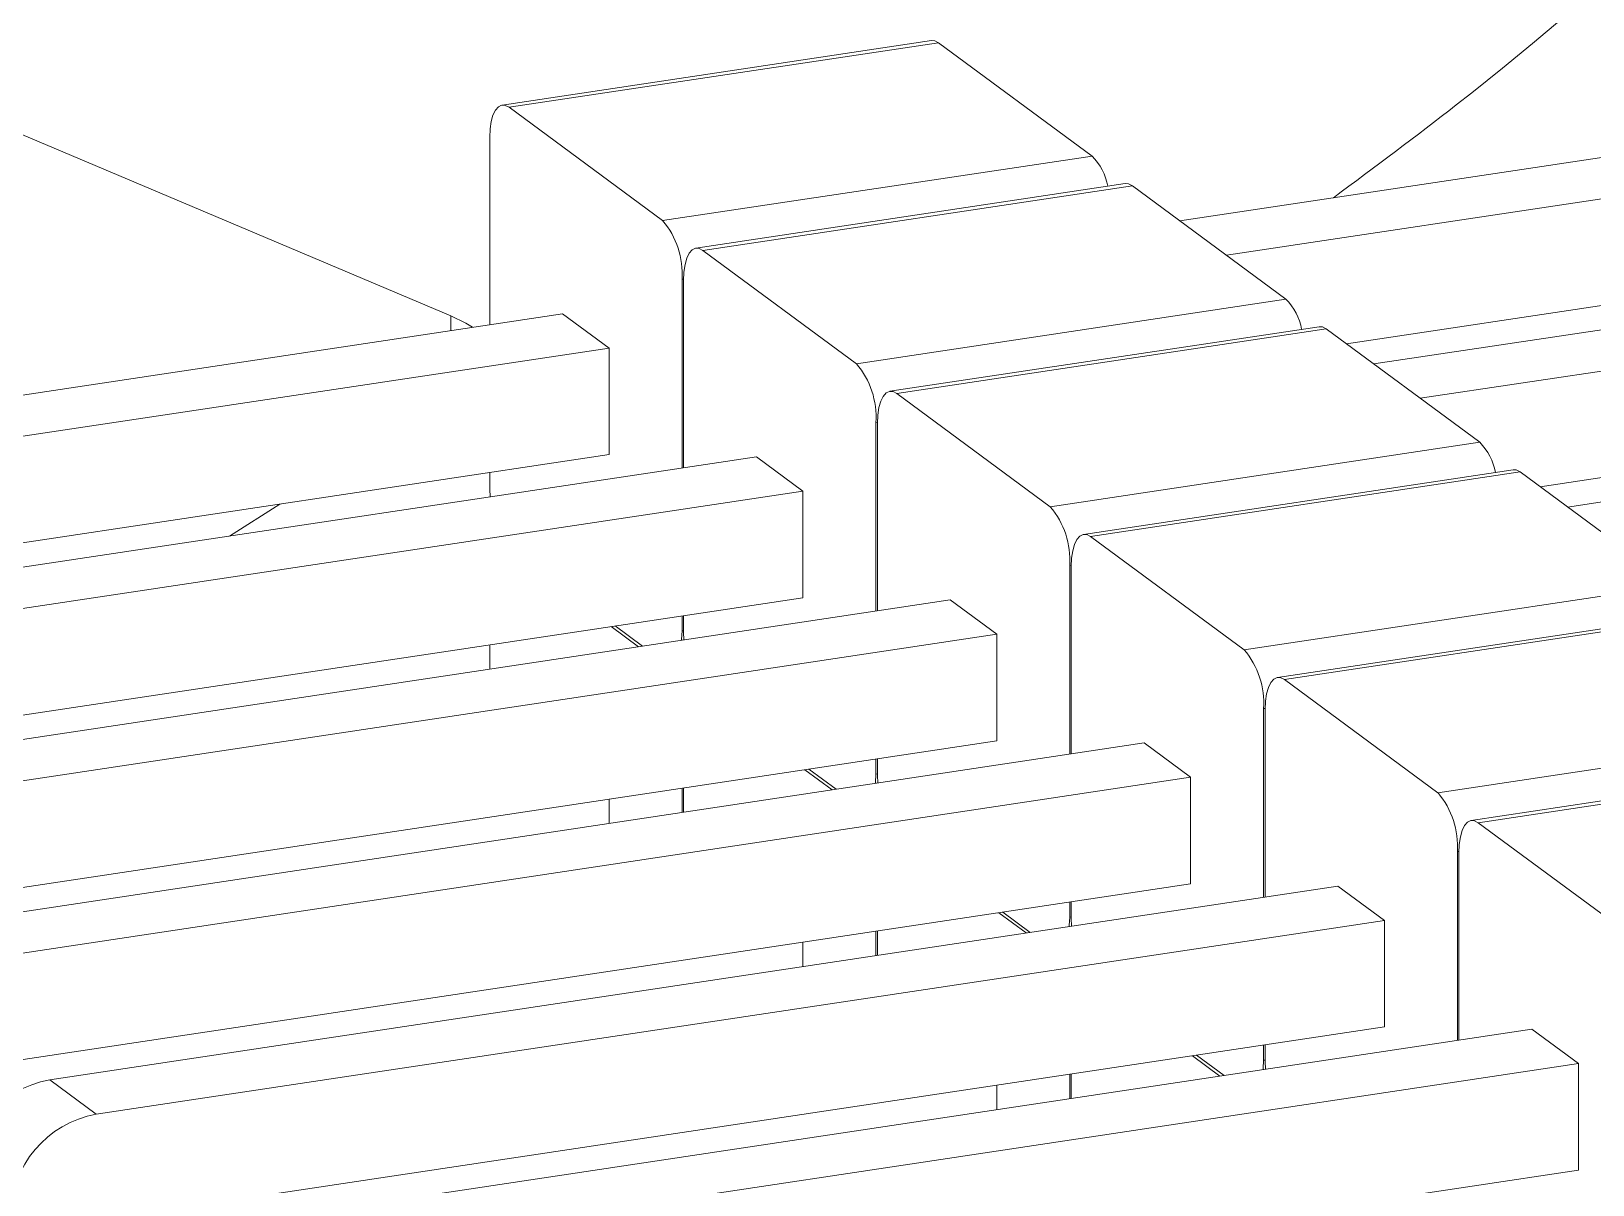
# Model space of a CAD drawing. Header units: millimetres. Extents: x 30 to 313, y 16 to 167.
# Drawn here: x 173.024 to 177.167, y 126.462 to 129.524 of the extents above; entities that cross this region are included whole.
import ezdxf

# ---------------------------------------------------------------- set-up
doc = ezdxf.new("R2010")
doc.units = ezdxf.units.MM

msp = doc.modelspace()

# ---------------------------------------------------------------- linework, layer by layer
at = {"color": 7, "linetype": 'Continuous', "lineweight": 15}
for p, q in [((174.1374, 128.7684), (169.7992, 130.6013)), ((175.4124, 129.4993), (174.2731, 129.3278)), ((175.431, 129.4935), (174.2917, 129.3221)), ((175.8384, 129.1927), (175.431, 129.4935)), ((176.0715, 129.0206), (178.2617, 129.3502)), ((174.6991, 129.0213), (174.2917, 129.3221)), ((174.2403, 129.2422), (174.2403, 128.745)), ((178.3851, 129.259), (176.1949, 128.9294)), ((174.6991, 129.0213), (175.8384, 129.1927)), ((175.9267, 129.1195), (174.7874, 128.9481)), ((175.9453, 129.1137), (174.806, 128.9423)), ((176.3526, 128.813), (175.9453, 129.1137)), ((178.3851, 128.9762), (176.5131, 128.6945)), ((175.2134, 128.6415), (174.806, 128.9423)), ((176.5858, 128.6408), (178.776, 128.9704)), ((174.7505, 128.3647), (174.7505, 128.8655)), ((174.7546, 128.8624), (174.7546, 128.3653)), ((178.8994, 128.8792), (176.7092, 128.5497)), ((175.2134, 128.6415), (176.3526, 128.813)), ((171.0158, 128.2598), (174.4337, 128.7741)), ((174.5571, 128.683), (174.4337, 128.7741)), ((176.441, 128.7397), (175.3017, 128.5683)), ((176.4596, 128.734), (175.3203, 128.5625)), ((176.8669, 128.4332), (176.4596, 128.734)), ((171.1392, 128.1687), (174.5571, 128.683)), ((174.5571, 128.683), (174.5571, 128.4002)), ((175.7276, 128.2618), (175.3203, 128.5625)), ((178.8994, 128.5964), (177.0274, 128.3147)), ((177.1001, 128.2611), (179.2903, 128.5906)), ((175.2648, 127.9849), (175.2648, 128.4857)), ((175.2689, 128.4827), (175.2689, 127.9855)), ((174.5571, 128.4002), (171.4126, 127.927)), ((174.948, 128.3944), (171.5301, 127.8801)), ((175.0714, 128.3032), (174.948, 128.3944)), ((175.7276, 128.2618), (176.8669, 128.4332)), ((174.2403, 128.3525), (174.2403, 128.3088)), ((176.9553, 128.36), (175.816, 128.1885)), ((176.9739, 128.3542), (175.8346, 128.1828)), ((177.3812, 128.0534), (176.9739, 128.3542)), ((175.0714, 128.3032), (171.6535, 127.7889)), ((173.6839, 128.2688), (173.5502, 128.184)), ((174.2411, 128.288), (174.2403, 128.3088)), ((175.0714, 128.0204), (175.0714, 128.3032)), ((176.2419, 127.882), (175.8346, 128.1828)), ((175.7791, 127.6051), (175.7791, 128.1059)), ((175.7832, 128.1029), (175.7832, 127.6058)), ((171.9269, 127.5472), (175.0714, 128.0204)), ((176.2419, 127.882), (177.3812, 128.0534)), ((175.4623, 128.0146), (172.0444, 127.5003)), ((175.5857, 127.9235), (175.4623, 128.0146)), ((177.4696, 127.9802), (176.3303, 127.8088)), ((174.635, 127.8901), (174.5623, 127.9438)), ((174.5729, 127.9454), (174.6456, 127.8917)), ((174.7505, 127.9321), (174.7505, 127.9721)), ((174.7546, 127.9727), (174.7546, 127.9291)), ((177.4882, 127.9745), (176.3489, 127.803)), ((175.5857, 127.9235), (172.1678, 127.4092)), ((174.2403, 127.8953), (174.2403, 127.8307)), ((174.7554, 127.9082), (174.7546, 127.9291)), ((175.5857, 127.6406), (175.5857, 127.9235)), ((176.7562, 127.5022), (176.3489, 127.803)), ((176.2934, 127.2254), (176.2934, 127.7262)), ((176.2975, 127.7231), (176.2975, 127.226)), ((176.7562, 127.5022), (177.8955, 127.6737)), ((172.4412, 127.1675), (175.5857, 127.6406)), ((175.9766, 127.6348), (172.5587, 127.1206)), ((176.1, 127.5437), (175.9766, 127.6348)), ((175.1493, 127.5104), (175.0766, 127.564)), ((175.0872, 127.5656), (175.1599, 127.512)), ((175.2648, 127.5523), (175.2648, 127.5923)), ((175.2689, 127.593), (175.2689, 127.5493)), ((177.9839, 127.6004), (176.8446, 127.429)), ((178.0025, 127.5947), (176.8632, 127.4233)), ((176.1, 127.5437), (172.6821, 127.0294)), ((175.2697, 127.5285), (175.2689, 127.5493)), ((176.1, 127.2609), (176.1, 127.5437)), ((174.5571, 127.4213), (174.5571, 127.4859)), ((174.7505, 127.4504), (174.7505, 127.515)), ((174.7546, 127.5156), (174.7546, 127.451)), ((177.2705, 127.1225), (176.8632, 127.4233)), ((176.8077, 126.8456), (176.8077, 127.3464)), ((176.8118, 127.3434), (176.8118, 126.8462)), ((172.9555, 126.7877), (176.1, 127.2609)), ((176.4909, 127.2551), (173.073, 126.7408)), ((176.6143, 127.1639), (176.4909, 127.2551)), ((175.7791, 127.1726), (175.7791, 127.2126)), ((175.7832, 127.2132), (175.7832, 127.1695)), ((176.6143, 127.1639), (173.1964, 126.6496)), ((175.6636, 127.1306), (175.5909, 127.1843)), ((175.6015, 127.1858), (175.6742, 127.1322)), ((175.784, 127.1487), (175.7832, 127.1695)), ((176.6143, 126.8811), (176.6143, 127.1639)), ((175.2648, 127.0706), (175.2648, 127.1352)), ((175.2689, 127.1358), (175.2689, 127.0712)), ((175.0714, 127.0415), (175.0714, 127.1061)), ((173.4698, 126.4079), (176.6143, 126.8811)), ((177.0052, 126.8753), (173.5873, 126.361)), ((177.1286, 126.7842), (177.0052, 126.8753)), ((176.2934, 126.7928), (176.2934, 126.8328)), ((176.2975, 126.8334), (176.2975, 126.7898)), ((177.1286, 126.7842), (173.7107, 126.2699)), ((176.1778, 126.7508), (176.1052, 126.8045)), ((176.1158, 126.8061), (176.1885, 126.7524)), ((176.2983, 126.7689), (176.2975, 126.7898)), ((177.1286, 126.5013), (177.1286, 126.7842)), ((173.1964, 126.6496), (173.073, 126.7408)), ((175.7791, 126.6908), (175.7791, 126.7554)), ((175.7832, 126.756), (175.7832, 126.6914)), ((175.5857, 126.6617), (175.5857, 126.7263)), ((173.9841, 126.0282), (177.1286, 126.5013))]:
    msp.add_line(p, q, dxfattribs=at)
at = {"color": 8, "linetype": 'Continuous', "lineweight": 15}
for p, q in [((174.7546, 128.8661), (174.7505, 128.8655)), ((174.1374, 128.7296), (174.1374, 128.7684)), ((175.2689, 128.4863), (175.2648, 128.4857)), ((175.7832, 128.1066), (175.7791, 128.1059)), ((174.7505, 127.9321), (174.7546, 127.9327)), ((176.2975, 127.7268), (176.2934, 127.7262)), ((175.2648, 127.5523), (175.2689, 127.553)), ((176.8118, 127.347), (176.8077, 127.3464)), ((175.7791, 127.1726), (175.7832, 127.1732)), ((176.2934, 126.7928), (176.2975, 126.7934))]:
    msp.add_line(p, q, dxfattribs=at)
at = {"color": 7, "linetype": 'Continuous', "lineweight": 15, "flags": 128}
for points in [[(175.4124, 129.4993), (175.421, 129.4987), (175.431, 129.4935)], [(174.2403, 129.2422), (174.2413, 129.2645), (174.2442, 129.2844), (174.249, 129.3013), (174.2554, 129.3144), (174.2632, 129.3233), (174.272, 129.3276), (174.2817, 129.3272), (174.2917, 129.3221)], [(175.9267, 129.1195), (175.9353, 129.1189), (175.9453, 129.1137)], [(174.7546, 128.8624), (174.7556, 128.8847), (174.7585, 128.9046), (174.7633, 128.9215), (174.7697, 128.9347), (174.7775, 128.9436), (174.7863, 128.9479), (174.796, 128.9475), (174.806, 128.9423)], [(174.1374, 128.7684), (174.1768, 128.7491), (174.1944, 128.7381)], [(176.441, 128.7397), (176.4496, 128.7391), (176.4596, 128.734)], [(175.2689, 128.4827), (175.2699, 128.5049), (175.2728, 128.5249), (175.2776, 128.5417), (175.284, 128.5549), (175.2918, 128.5638), (175.3006, 128.5681), (175.3103, 128.5677), (175.3203, 128.5625)], [(176.9553, 128.36), (176.9639, 128.3594), (176.9739, 128.3542)], [(175.7832, 128.1029), (175.7842, 128.1252), (175.7871, 128.1451), (175.7919, 128.162), (175.7983, 128.1751), (175.806, 128.184), (175.8149, 128.1883), (175.8246, 128.1879), (175.8346, 128.1828)], [(174.7505, 127.9321), (174.7495, 127.9098), (174.7492, 127.9073)], [(176.2975, 127.7231), (176.2985, 127.7454), (176.3014, 127.7654), (176.3062, 127.7822), (176.3126, 127.7954), (176.3203, 127.8043), (176.3292, 127.8086), (176.3389, 127.8082), (176.3489, 127.803)], [(175.2648, 127.5523), (175.2638, 127.5301), (175.2635, 127.5276)], [(176.8118, 127.3434), (176.8128, 127.3656), (176.8157, 127.3856), (176.8205, 127.4025), (176.8269, 127.4156), (176.8346, 127.4245), (176.8435, 127.4288), (176.8532, 127.4284), (176.8632, 127.4233)], [(175.7791, 127.1726), (175.7781, 127.1503), (175.7778, 127.1478)], [(176.2934, 126.7928), (176.2924, 126.7705), (176.2921, 126.768)]]:
    msp.add_lwpolyline(points, dxfattribs=at)
at = {"color": 7, "linetype": 'Continuous', "lineweight": 15}
for centre, radius, start, end in [((175.728, 129.0841), 0.1548, 10.5531, 44.5339), ((174.532, 128.8798), 0.219, 356.258, 40.2722), ((176.2423, 128.7044), 0.1548, 10.5531, 44.5339), ((175.0463, 128.5), 0.219, 356.258, 40.2722), ((176.7566, 128.3246), 0.1548, 10.5531, 44.5339), ((175.5606, 128.1202), 0.219, 356.258, 40.2722), ((176.0749, 127.7405), 0.219, 356.258, 40.2722), ((176.5892, 127.3607), 0.219, 356.258, 40.2722), ((173.1229, 126.4675), 0.2778, 100.3468, 179.3273), ((173.2463, 126.3764), 0.2778, 100.3468, 179.3273)]:
    msp.add_arc(centre, radius, start, end, dxfattribs=at)
msp.add_open_spline([(183.8056, 140.5729), (183.6622, 140.1224), (183.3626, 139.1808), (182.788, 137.7248), (182.0838, 136.1914), (181.2341, 134.6226), (180.2305, 133.0604), (179.1522, 131.6461), (177.9991, 130.4067), (177.1603, 129.5892), (176.5888, 129.1638), (176.4787, 129.0819)], degree=3, knots=[0, 0, 0, 0, 0.115298, 0.241038, 0.373783, 0.51014, 0.646773, 0.780441, 0.881367, 0.97715, 1, 1, 1, 1], dxfattribs=at)

doc.saveas('drawing.dxf')
